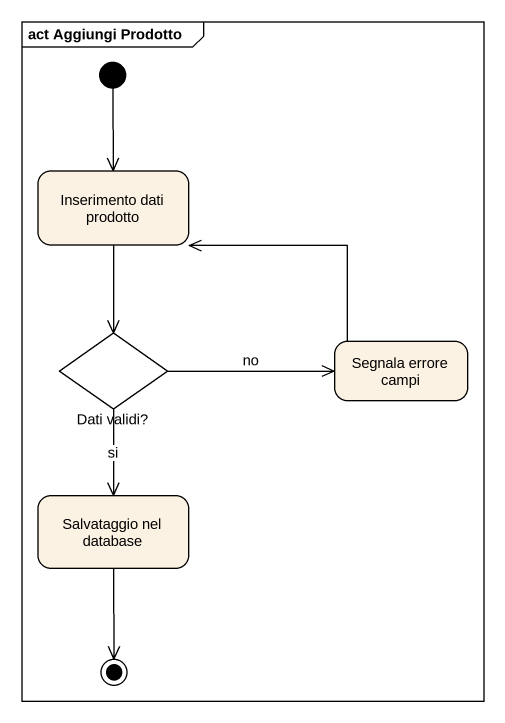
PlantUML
@startuml
mainframe act Aggiungi Prodotto
hide empty description
state "Inserimento dati prodotto" as Inserimento_dati_prodotto
state "Dati validi?" as Dati_validi <<choice>>
state "Segnala errore campi" as Segnala_errore_campi
state "Salvataggio nel database" as Salvataggio_nel_database
[*] --> Inserimento_dati_prodotto
Inserimento_dati_prodotto --> Dati_validi
Dati_validi -right-> Segnala_errore_campi : no
Dati_validi --> Salvataggio_nel_database : si
Segnala_errore_campi -left-> Inserimento_dati_prodotto
Salvataggio_nel_database --> [*]
@enduml
